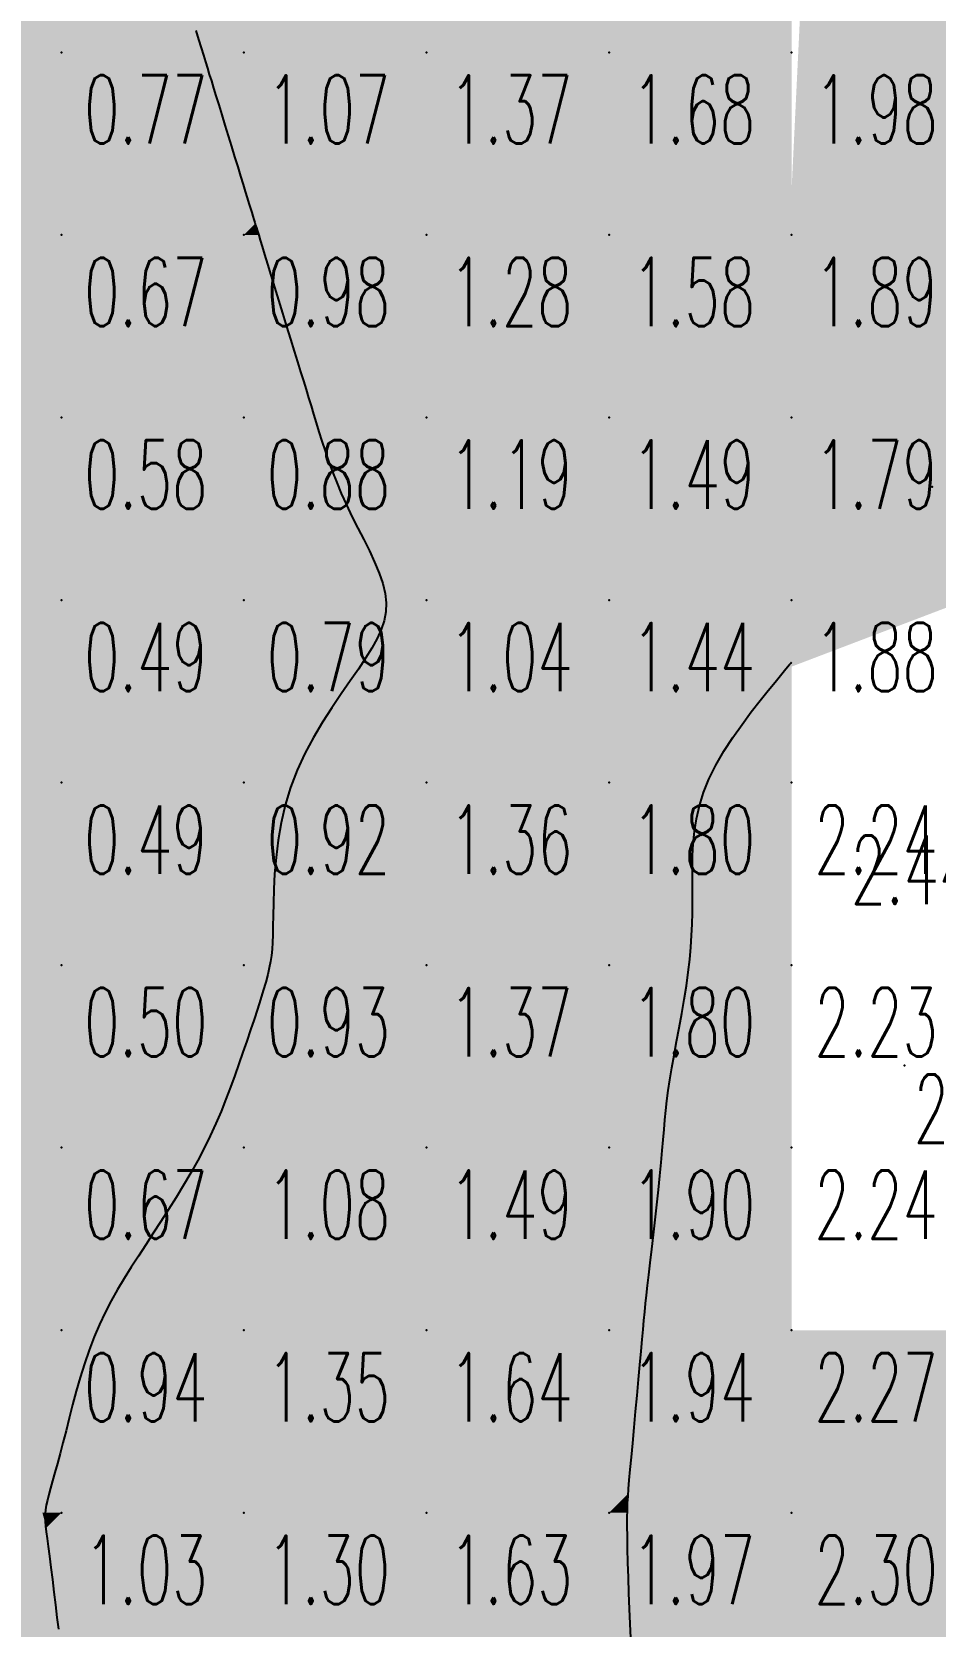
# Model space of a CAD drawing. Header units: millimetres. Extents: x 88261 to 90953, y 390274 to 392322.
# Drawn here: x 90508.6 to 90558.1, y 391171 to 391258.4 of the extents above; entities that cross this region are included whole.
import ezdxf
from ezdxf.enums import TextEntityAlignment as Align

# ---------------------------------------------------------------- set-up
doc = ezdxf.new("R2010")
doc.units = ezdxf.units.MM
doc.header["$LTSCALE"] = 25
doc.linetypes.add('DOT', pattern=[6.35, 0, -6.35])
for name, color, linetype in [('CN_03_00', 7, 'Continuous'), ('COTEAlt', 7, 'Continuous'), ('HSABLHUMIDE', 24, 'DOT'), ('TN_COLORIAGE', 7, 'Continuous'), ('TopoAlt', 7, 'Continuous'), ('TOPOJIS', 7, 'Continuous')]:
    doc.layers.add(name, color=color, linetype=linetype)
doc.styles.add('Romans 1.0', font='Romans.shx', dxfattribs={"width": 0.99, "height": 1})
doc.styles.add('Simplex 1.0', font='Simplex.shx', dxfattribs={"width": 0.99, "height": 2.5})
doc.styles.get("Standard").update_dxf_attribs({"font": 'times.ttf'})

# ---------------------------------------------------------------- blocks, each defined once
blk = doc.blocks.new('TCPOINT')
at = {"color": 0}
blk.add_point((0, 0), dxfattribs=at)
at = {"layer": 'TopoAlt', "style": 'Romans 1.0', "width": 0.99}
blk.add_attdef('ALT', text='', height=200, dxfattribs=at).set_placement((0.5, -0.5), align=Align.TOP_LEFT)
blk = doc.blocks.new('COTE')
at = {"color": 0}
blk.add_point((0, 0), dxfattribs=at)
at = {"layer": 'COTEAlt'}
blk.add_attdef('ALT', text='', height=3.75, dxfattribs=at).set_placement((1.25, -1.25), align=Align.TOP_LEFT)

msp = doc.modelspace()

# ---------------------------------------------------------------- hatches: boundary and pattern name
at = {"layer": 'HSABLHUMIDE', "ltscale": 2}
h = msp.add_hatch(dxfattribs=at)
h.set_pattern_fill('AR-SAND', color=41, scale=0.05, style=0)
h.set_pattern_definition([(37.5, (-0.35, -2.46), (-0.080001565, 2.447066187), [0, -1.9304, 0, -2.159, 0, -2.06375]), (7.5, (-0.35, -2.46), (2.247616416, 3.584125503), [0, -1.0414, 0, -1.7399, 0, -0.66675]), (327.5, (-1.912, -2.46), (3.954961851, 0.007185923), [0, -0.635, 0, -2.286, 0, -2.9845]), (317.5, (-1.912, -2.46), (3.817782262, 1.114646616), [0, -0.3175, 0, -1.4986, 0, -1.7145])])
h.paths.add_polyline_path([(90610.37, 391291.457), (90609.232, 391304.606), (90609.832, 391322.062), (90599.692, 391332.174), (90591.749, 391341.946), (90587.873, 391343.883), (90574.521, 391347.24), (90567.563, 391346.204), (90560.37, 391346.37), (90550.249, 391337.239), (90550.249, 391329.857), (90550.249, 391318.898), (90550.249, 391314.953), (90550.249, 391307.239), (90551.302, 391298.798), (90550.249, 391290.766), (90550.249, 391278.8), (90551.09, 391267.1), (90550.249, 391249.766), (90550.249, 391243.448), (90550.249, 391239.771), (90550.249, 391235.372), (90550.249, 391228.728), (90549.947, 391223.477), (90580.249, 391235.019), (90580.249, 391235.006), (90581.806, 391241.849), (90591.136, 391256.439), (90600.636, 391255.394), (90606.011, 391263.63), (90610.972, 391267.68), (90612.4, 391274.475)])

# ---------------------------------------------------------------- linework, layer by layer
at = {"layer": 'CN_03_00', "flags": 128}
for points, elevation in [([(90517.611, 391258.445), (90517.767, 391257.936), (90517.905, 391257.488), (90518.027, 391257.089), (90518.139, 391256.724), (90518.246, 391256.377), (90518.352, 391256.032), (90518.462, 391255.673), (90518.581, 391255.285), (90518.714, 391254.851), (90518.865, 391254.361), (90519.029, 391253.825), (90519.203, 391253.257), (90519.383, 391252.672), (90519.563, 391252.085), (90519.739, 391251.511), (90519.907, 391250.964), (90520.062, 391250.46), (90520.2, 391250.01), (90520.322, 391249.612), (90520.429, 391249.262), (90520.523, 391248.957), (90520.605, 391248.69), (90520.676, 391248.459), (90520.738, 391248.258), (90520.791, 391248.083), (90520.839, 391247.928), (90520.884, 391247.78), (90520.933, 391247.623), (90520.988, 391247.441), (90521.056, 391247.22), (90521.141, 391246.945), (90521.247, 391246.599), (90521.379, 391246.168), (90521.54, 391245.643), (90521.726, 391245.039), (90521.929, 391244.374), (90522.145, 391243.671), (90522.367, 391242.95), (90522.587, 391242.23), (90522.801, 391241.534), (90523.002, 391240.88), (90523.184, 391240.285), (90523.351, 391239.743), (90523.505, 391239.241), (90523.65, 391238.769), (90523.789, 391238.315), (90523.926, 391237.869), (90524.064, 391237.418), (90524.207, 391236.951), (90524.359, 391236.46), (90524.521, 391235.944), (90524.696, 391235.405), (90524.888, 391234.845), (90525.097, 391234.268), (90525.328, 391233.674), (90525.581, 391233.066), (90525.861, 391232.446), (90526.167, 391231.817), (90526.487, 391231.184), (90526.809, 391230.551), (90527.12, 391229.926), (90527.406, 391229.312), (90527.654, 391228.715), (90527.85, 391228.141), (90527.982, 391227.595), (90528.038, 391227.08), (90528.019, 391226.586), (90527.929, 391226.104), (90527.77, 391225.62), (90527.546, 391225.125), (90527.26, 391224.607), (90526.915, 391224.054), (90526.515, 391223.456), (90526.064, 391222.803), (90525.577, 391222.097), (90525.07, 391221.342), (90524.56, 391220.542), (90524.061, 391219.701), (90523.591, 391218.824), (90523.166, 391217.912), (90522.802, 391216.972), (90522.511, 391216.009), (90522.288, 391215.038), (90522.123, 391214.075), (90522.007, 391213.136), (90521.93, 391212.238), (90521.884, 391211.397), (90521.859, 391210.631), (90521.846, 391209.955), (90521.836, 391209.38), (90521.824, 391208.893), (90521.809, 391208.475), (90521.785, 391208.105), (90521.751, 391207.764), (90521.703, 391207.433), (90521.637, 391207.093), (90521.55, 391206.724), (90521.44, 391206.311), (90521.308, 391205.854), (90521.157, 391205.358), (90520.989, 391204.828), (90520.806, 391204.269), (90520.611, 391203.685), (90520.406, 391203.081), (90520.193, 391202.462), (90519.975, 391201.832), (90519.749, 391201.193), (90519.512, 391200.545), (90519.261, 391199.89), (90518.995, 391199.228), (90518.71, 391198.561), (90518.404, 391197.889), (90518.074, 391197.214), (90517.719, 391196.537), (90517.341, 391195.86), (90516.946, 391195.184), (90516.538, 391194.513), (90516.122, 391193.849), (90515.702, 391193.193), (90515.283, 391192.547), (90514.869, 391191.915), (90514.464, 391191.297), (90514.071, 391190.687), (90513.691, 391190.08), (90513.326, 391189.47), (90512.976, 391188.85), (90512.644, 391188.214), (90512.33, 391187.555), (90512.038, 391186.868), (90511.766, 391186.149), (90511.515, 391185.406), (90511.282, 391184.651), (90511.066, 391183.894), (90510.865, 391183.147), (90510.677, 391182.421), (90510.501, 391181.728), (90510.335, 391181.077), (90510.177, 391180.479), (90510.028, 391179.933), (90509.891, 391179.438), (90509.766, 391178.991), (90509.655, 391178.59), (90509.559, 391178.234), (90509.48, 391177.92), (90509.419, 391177.646), (90509.377, 391177.407), (90509.354, 391177.19), (90509.348, 391176.977), (90509.358, 391176.752), (90509.382, 391176.497), (90509.42, 391176.196), (90509.469, 391175.832), (90509.529, 391175.388), (90509.599, 391174.854), (90509.675, 391174.245), (90509.756, 391173.584), (90509.84, 391172.892), (90509.925, 391172.192), (90510.008, 391171.505), (90510.086, 391170.855)], 1), ([(90541.435, 391170.388), (90541.398, 391171.156), (90541.364, 391171.983), (90541.334, 391172.838), (90541.307, 391173.692), (90541.284, 391174.515), (90541.266, 391175.277), (90541.253, 391175.947), (90541.246, 391176.506), (90541.245, 391176.975), (90541.251, 391177.384), (90541.264, 391177.763), (90541.286, 391178.144), (90541.317, 391178.556), (90541.358, 391179.031), (90541.409, 391179.6), (90541.471, 391180.282), (90541.542, 391181.058), (90541.619, 391181.901), (90541.699, 391182.78), (90541.779, 391183.668), (90541.858, 391184.534), (90541.932, 391185.35), (90541.999, 391186.086), (90542.057, 391186.724), (90542.108, 391187.279), (90542.155, 391187.775), (90542.2, 391188.239), (90542.246, 391188.695), (90542.297, 391189.168), (90542.354, 391189.684), (90542.42, 391190.267), (90542.497, 391190.934), (90542.584, 391191.674), (90542.676, 391192.463), (90542.77, 391193.282), (90542.864, 391194.108), (90542.954, 391194.922), (90543.036, 391195.702), (90543.107, 391196.427), (90543.166, 391197.081), (90543.216, 391197.677), (90543.26, 391198.23), (90543.305, 391198.759), (90543.353, 391199.279), (90543.411, 391199.808), (90543.482, 391200.363), (90543.571, 391200.961), (90543.68, 391201.614), (90543.807, 391202.314), (90543.944, 391203.051), (90544.086, 391203.811), (90544.227, 391204.583), (90544.362, 391205.354), (90544.484, 391206.113), (90544.588, 391206.846), (90544.668, 391207.546), (90544.728, 391208.216), (90544.77, 391208.861), (90544.796, 391209.489), (90544.811, 391210.105), (90544.817, 391210.715), (90544.818, 391211.327), (90544.816, 391211.946), (90544.816, 391212.578), (90544.827, 391213.224), (90544.86, 391213.886), (90544.925, 391214.562), (90545.033, 391215.255), (90545.194, 391215.964), (90545.419, 391216.69), (90545.719, 391217.433), (90546.097, 391218.193), (90546.54, 391218.955), (90547.025, 391219.705), (90547.531, 391220.428), (90548.037, 391221.108), (90548.522, 391221.731), (90548.964, 391222.281), (90549.343, 391222.743), (90549.642, 391223.106), (90549.867, 391223.379), (90550.028, 391223.574), (90550.136, 391223.706), (90550.201, 391223.785), (90550.235, 391223.826), (90550.247, 391223.841), (90550.249, 391223.843)], 2)]:
    msp.add_lwpolyline(points, dxfattribs=dict(at, elevation=elevation))
at = {"layer": 'TN_COLORIAGE', "color": 81}
for points in [[(90500.249, 391267.239, 0.858), (90500.249, 391257.239, 0.858), (90510.249, 391267.239, 0.858)], [(90500.249, 391257.239, 0.858), (90510.249, 391257.239, 0.858), (90510.249, 391267.239, 0.858)], [(90510.249, 391257.239, 1), (90516.166, 391263.156, 1), (90510.249, 391267.239, 1), (90514.912, 391267.239, 1)], [(90516.166, 391263.156, 0.765), (90517.981, 391257.239, 0.765), (90510.249, 391257.239, 0.765)], [(90500.249, 391257.239, 0.765), (90500.249, 391247.239, 0.765), (90510.249, 391257.239, 0.765)], [(90500.249, 391247.239, 0.765), (90510.249, 391247.239, 0.765), (90510.249, 391257.239, 0.765)], [(90510.249, 391247.239, 1), (90518.514, 391255.504, 1), (90510.249, 391257.239, 1), (90517.981, 391257.239, 1)], [(90510.249, 391247.239, 1), (90518.514, 391255.504, 1), (90520.249, 391247.239, 1), (90520.249, 391249.851, 1)], [(90520.862, 391247.853, 0.976), (90520.249, 391249.851, 0.976), (90520.249, 391247.239, 0.976)], [(90520.862, 391247.853, 0.976), (90521.05, 391247.239, 0.976), (90520.249, 391247.239, 0.976)], [(90500.249, 391247.239, 0.672), (90500.249, 391237.239, 0.672), (90510.249, 391247.239, 0.672)], [(90500.249, 391237.239, 0.672), (90510.249, 391237.239, 0.672), (90510.249, 391247.239, 0.672)], [(90510.249, 391247.239, 0.976), (90510.249, 391237.239, 0.976), (90520.249, 391247.239, 0.976)], [(90510.249, 391237.239, 0.976), (90520.249, 391237.239, 0.976), (90520.249, 391247.239, 0.976)], [(90520.249, 391237.239, 1), (90523.21, 391240.201, 1), (90520.249, 391247.239, 1), (90521.05, 391247.239, 1)], [(90523.21, 391240.201, 0.883), (90524.119, 391237.239, 0.883), (90520.249, 391237.239, 0.883)], [(90500.249, 391237.239, 0.579), (90500.249, 391227.239, 0.579), (90510.249, 391237.239, 0.579)], [(90500.249, 391227.239, 0.579), (90510.249, 391227.239, 0.579), (90510.249, 391237.239, 0.579)], [(90510.249, 391237.239, 0.883), (90510.249, 391227.239, 0.883), (90520.249, 391237.239, 0.883)], [(90510.249, 391227.239, 0.883), (90520.249, 391227.239, 0.883), (90520.249, 391237.239, 0.883)], [(90520.249, 391227.239, 1), (90525.558, 391232.549, 1), (90520.249, 391237.239, 1), (90524.119, 391237.239, 1)], [(90525.558, 391232.549, 0.789), (90528.814, 391227.239, 0.789), (90520.249, 391227.239, 0.789)], [(90500.249, 391227.239, 0.486), (90500.249, 391217.239, 0.486), (90510.249, 391227.239, 0.486)], [(90500.249, 391217.239, 0.486), (90510.249, 391217.239, 0.486), (90510.249, 391227.239, 0.486)], [(90510.249, 391227.239, 0.789), (90510.249, 391217.239, 0.789), (90520.249, 391227.239, 0.789)], [(90510.249, 391217.239, 0.789), (90520.249, 391217.239, 0.789), (90520.249, 391227.239, 0.789)], [(90520.249, 391227.239, 1), (90528.814, 391227.239, 1), (90520.249, 391217.239, 1), (90527.074, 391224.064, 1)], [(90521.98, 391217.239, 0.924), (90527.074, 391224.064, 0.924), (90520.249, 391217.239, 0.924)], [(90500.249, 391217.239, 0.486), (90500.249, 391207.239, 0.486), (90510.249, 391217.239, 0.486)], [(90500.249, 391207.239, 0.486), (90510.249, 391207.239, 0.486), (90510.249, 391217.239, 0.486)], [(90510.249, 391217.239, 0.924), (90510.249, 391207.239, 0.924), (90520.249, 391217.239, 0.924)], [(90510.249, 391207.239, 0.924), (90520.249, 391207.239, 0.924), (90520.249, 391217.239, 0.924)], [(90520.249, 391217.239, 1), (90521.98, 391217.239, 1), (90520.249, 391207.239, 1), (90521.822, 391208.813, 1)], [(90521.807, 391207.239, 0.932), (90521.822, 391208.813, 0.932), (90520.249, 391207.239, 0.932)], [(90500.249, 391207.239, 0.498), (90500.249, 391197.239, 0.498), (90510.249, 391207.239, 0.498)], [(90500.249, 391197.239, 0.498), (90510.249, 391197.239, 0.498), (90510.249, 391207.239, 0.498)], [(90510.249, 391207.239, 0.932), (90510.249, 391197.239, 0.932), (90520.249, 391207.239, 0.932)], [(90510.249, 391197.239, 1), (90518.359, 391197.239, 1), (90520.249, 391207.239, 1), (90520.249, 391202.574, 1)], [(90521.807, 391207.239, 0.932), (90520.249, 391202.574, 0.932), (90520.249, 391207.239, 0.932)], [(90500.249, 391197.239, 0.668), (90500.249, 391187.239, 0.668), (90510.249, 391197.239, 0.668)], [(90500.249, 391187.239, 0.668), (90510.249, 391187.239, 0.668), (90510.249, 391197.239, 0.668)], [(90510.249, 391197.239, 1), (90518.359, 391197.239, 1), (90510.249, 391187.239, 1), (90514.762, 391191.753, 1)], [(90511.804, 391187.239, 0.936), (90514.762, 391191.753, 0.936), (90510.249, 391187.239, 0.936)], [(90500.249, 391187.239, 0.936), (90500.249, 391177.239, 0.936), (90510.249, 391187.239, 0.936)], [(90500.249, 391177.239, 1), (90509.209, 391177.239, 1), (90510.249, 391187.239, 1), (90510.249, 391180.496, 1)], [(90511.804, 391187.239, 0.936), (90510.249, 391180.496, 0.936), (90510.249, 391187.239, 0.936)], [(90500.249, 391167.239, 1), (90509.43, 391176.42, 1), (90500.249, 391177.239, 1), (90509.209, 391177.239, 1)], [(90500.249, 391167.239, 1), (90509.43, 391176.42, 1), (90510.249, 391167.239, 1), (90510.249, 391169.408, 1)]]:
    msp.add_solid(points, dxfattribs=at)
at = {"layer": 'TN_COLORIAGE', "color": 71}
for points in [[(90517.981, 391257.239, 1.162), (90516.166, 391263.156, 1.162), (90520.249, 391257.239, 1.162), (90520.249, 391267.239, 1.162)], [(90520.249, 391267.239, 1.465), (90520.249, 391257.239, 1.465), (90530.249, 391267.239, 1.465)], [(90520.249, 391257.239, 1.465), (90530.249, 391257.239, 1.465), (90530.249, 391267.239, 1.465)], [(90530.249, 391257.239, 1.769), (90540.249, 391257.239, 1.769), (90540.249, 391267.239, 1.769)], [(90530.249, 391267.239, 1.769), (90530.249, 391257.239, 1.769), (90540.249, 391267.239, 1.769)], [(90540.249, 391257.239, 2), (90548.428, 391265.418, 2), (90540.249, 391267.239, 2), (90547.869, 391267.239, 2)], [(90540.249, 391257.239, 2), (90548.428, 391265.418, 2), (90550.249, 391257.239, 2), (90550.249, 391259.484, 2)], [(90517.981, 391257.239, 1.069), (90518.514, 391255.504, 1.069), (90520.249, 391257.239, 1.069)], [(90520.249, 391249.851, 1.069), (90518.514, 391255.504, 1.069), (90520.249, 391257.239, 1.069)], [(90520.249, 391249.851, 1.372), (90520.862, 391247.853, 1.372), (90520.249, 391257.239, 1.372), (90530.249, 391257.239, 1.372)], [(90521.05, 391247.239, 1.372), (90520.862, 391247.853, 1.372), (90530.249, 391247.239, 1.372), (90530.249, 391257.239, 1.372)], [(90530.249, 391247.239, 1.676), (90540.249, 391247.239, 1.676), (90540.249, 391257.239, 1.676)], [(90530.249, 391257.239, 1.676), (90530.249, 391247.239, 1.676), (90540.249, 391257.239, 1.676)], [(90550.249, 391247.239, 1.583), (90550.249, 391257.239, 1.583), (90540.249, 391247.239, 1.583)], [(90540.249, 391257.239, 1.979), (90540.249, 391247.239, 1.979), (90550.249, 391257.239, 1.979)], [(90521.05, 391247.239, 1.279), (90523.21, 391240.201, 1.279), (90530.249, 391247.239, 1.279)], [(90524.119, 391237.239, 1.279), (90523.21, 391240.201, 1.279), (90530.249, 391237.239, 1.279), (90530.249, 391247.239, 1.279)], [(90530.249, 391237.239, 1.583), (90540.249, 391237.239, 1.583), (90540.249, 391247.239, 1.583)], [(90530.249, 391247.239, 1.583), (90530.249, 391237.239, 1.583), (90540.249, 391247.239, 1.583)], [(90550.249, 391237.239, 1.489), (90550.249, 391247.239, 1.489), (90540.249, 391237.239, 1.489)], [(90540.249, 391247.239, 1.886), (90540.249, 391237.239, 1.886), (90550.249, 391247.239, 1.886)], [(90524.119, 391237.239, 1.186), (90525.558, 391232.549, 1.186), (90530.249, 391237.239, 1.186)], [(90528.814, 391227.239, 1.186), (90525.558, 391232.549, 1.186), (90530.249, 391227.239, 1.186), (90530.249, 391237.239, 1.186)], [(90530.249, 391227.239, 1.489), (90540.249, 391227.239, 1.489), (90540.249, 391237.239, 1.489)], [(90530.249, 391237.239, 1.489), (90530.249, 391227.239, 1.489), (90540.249, 391237.239, 1.489)], [(90550.249, 391227.239, 1.44), (90550.249, 391237.239, 1.44), (90540.249, 391227.239, 1.44)], [(90540.249, 391237.239, 1.793), (90540.249, 391227.239, 1.793), (90550.249, 391237.239, 1.793)], [(90527.074, 391224.064, 1.362), (90521.98, 391217.239, 1.362), (90530.249, 391227.239, 1.362), (90530.249, 391217.239, 1.362)], [(90527.074, 391224.064, 1.035), (90528.814, 391227.239, 1.035), (90530.249, 391227.239, 1.035)], [(90530.249, 391217.239, 1.44), (90540.249, 391217.239, 1.44), (90540.249, 391227.239, 1.44)], [(90530.249, 391227.239, 1.44), (90530.249, 391217.239, 1.44), (90540.249, 391227.239, 1.44)], [(90540.249, 391217.239, 2), (90544.813, 391217.239, 2), (90550.249, 391227.239, 2), (90550.249, 391223.843, 2)], [(90540.249, 391227.239, 1.878), (90540.249, 391217.239, 1.878), (90550.249, 391227.239, 1.878)], [(90521.822, 391208.813, 1.366), (90521.807, 391207.239, 1.366), (90530.249, 391217.239, 1.366), (90530.249, 391207.239, 1.366)], [(90521.822, 391208.813, 1.362), (90521.98, 391217.239, 1.362), (90530.249, 391217.239, 1.362)], [(90530.249, 391207.239, 1.8), (90540.249, 391207.239, 1.8), (90540.249, 391217.239, 1.8)], [(90530.249, 391217.239, 1.8), (90530.249, 391207.239, 1.8), (90540.249, 391217.239, 1.8)], [(90540.249, 391217.239, 2), (90544.813, 391217.239, 2), (90540.249, 391207.239, 2), (90544.809, 391211.8, 2)], [(90544.809, 391211.8, 1.8), (90544.846, 391207.239, 1.8), (90540.249, 391207.239, 1.8)], [(90520.249, 391202.574, 1.366), (90521.807, 391207.239, 1.366), (90520.249, 391197.239, 1.366), (90530.249, 391207.239, 1.366)], [(90520.249, 391197.239, 1.366), (90530.249, 391197.239, 1.366), (90530.249, 391207.239, 1.366)], [(90530.249, 391207.239, 1.8), (90530.249, 391197.239, 1.8), (90540.249, 391207.239, 1.8)], [(90530.249, 391197.239, 1.8), (90540.249, 391197.239, 1.8), (90540.249, 391207.239, 1.8)], [(90540.249, 391207.239, 2), (90544.846, 391207.239, 2), (90540.249, 391197.239, 2), (90543.331, 391200.321, 2)], [(90520.249, 391202.574, 1.077), (90518.359, 391197.239, 1.077), (90520.249, 391197.239, 1.077)], [(90543.256, 391197.239, 1.896), (90543.331, 391200.321, 1.896), (90540.249, 391197.239, 1.896)], [(90514.762, 391191.753, 1.345), (90511.804, 391187.239, 1.345), (90520.249, 391197.239, 1.345), (90520.249, 391187.239, 1.345)], [(90514.762, 391191.753, 1.077), (90518.359, 391197.239, 1.077), (90520.249, 391197.239, 1.077)], [(90520.249, 391197.239, 1.486), (90520.249, 391187.239, 1.486), (90530.249, 391197.239, 1.486)], [(90520.249, 391187.239, 1.486), (90530.249, 391187.239, 1.486), (90530.249, 391197.239, 1.486)], [(90530.249, 391187.239, 1.896), (90540.249, 391187.239, 1.896), (90540.249, 391197.239, 1.896)], [(90530.249, 391197.239, 1.896), (90530.249, 391187.239, 1.896), (90540.249, 391197.239, 1.896)], [(90540.249, 391197.239, 2), (90543.256, 391197.239, 2), (90540.249, 391187.239, 2), (90542.29, 391189.28, 2)], [(90542.104, 391187.239, 1.938), (90542.29, 391189.28, 1.938), (90540.249, 391187.239, 1.938)], [(90510.249, 391177.239, 1.345), (90520.249, 391177.239, 1.345), (90520.249, 391187.239, 1.345)], [(90510.249, 391180.496, 1.345), (90511.804, 391187.239, 1.345), (90510.249, 391177.239, 1.345), (90520.249, 391187.239, 1.345)], [(90520.249, 391177.239, 1.636), (90530.249, 391177.239, 1.636), (90530.249, 391187.239, 1.636)], [(90520.249, 391187.239, 1.636), (90520.249, 391177.239, 1.636), (90530.249, 391187.239, 1.636)], [(90530.249, 391187.239, 1.938), (90530.249, 391177.239, 1.938), (90540.249, 391187.239, 1.938)], [(90530.249, 391177.239, 1.938), (90540.249, 391177.239, 1.938), (90540.249, 391187.239, 1.938)], [(90540.249, 391187.239, 2), (90542.104, 391187.239, 2), (90540.249, 391177.239, 2), (90541.289, 391178.28, 2)], [(90510.249, 391180.496, 1.031), (90509.209, 391177.239, 1.031), (90510.249, 391177.239, 1.031)], [(90541.194, 391177.239, 1.968), (90541.289, 391178.28, 1.968), (90540.249, 391177.239, 1.968)], [(90509.209, 391177.239, 1.031), (90509.43, 391176.42, 1.031), (90510.249, 391177.239, 1.031)], [(90510.249, 391169.408, 1.031), (90509.43, 391176.42, 1.031), (90510.249, 391177.239, 1.031)], [(90510.249, 391169.408, 1.297), (90510.528, 391167.518, 1.297), (90510.249, 391177.239, 1.297), (90520.249, 391177.239, 1.297)], [(90510.528, 391167.518, 1.327), (90510.502, 391167.239, 1.327), (90520.249, 391177.239, 1.327), (90520.249, 391167.239, 1.327)], [(90520.249, 391177.239, 1.632), (90520.249, 391167.239, 1.632), (90530.249, 391177.239, 1.632)], [(90520.249, 391167.239, 1.632), (90530.249, 391167.239, 1.632), (90530.249, 391177.239, 1.632)], [(90530.249, 391167.239, 1.968), (90540.249, 391167.239, 1.968), (90540.249, 391177.239, 1.968)], [(90530.249, 391177.239, 1.968), (90530.249, 391167.239, 1.968), (90540.249, 391177.239, 1.968)], [(90540.249, 391167.239, 2), (90541.453, 391168.444, 2), (90540.249, 391177.239, 2), (90541.194, 391177.239, 2)]]:
    msp.add_solid(points, dxfattribs=at)
at = {"layer": 'TN_COLORIAGE', "color": 61}
for points in [[(90550.249, 391223.843, 2.238), (90544.813, 391217.239, 2.238), (90550.249, 391217.239, 2.238)], [(90544.846, 391207.239, 2.238), (90544.809, 391211.8, 2.238), (90550.249, 391207.239, 2.238), (90550.249, 391217.239, 2.238)], [(90544.809, 391211.8, 2.238), (90544.813, 391217.239, 2.238), (90550.249, 391217.239, 2.238)], [(90543.331, 391200.321, 2.243), (90543.256, 391197.239, 2.243), (90550.249, 391207.239, 2.243), (90550.249, 391197.239, 2.243)], [(90543.331, 391200.321, 2.234), (90544.846, 391207.239, 2.234), (90550.249, 391207.239, 2.234)], [(90542.29, 391189.28, 2.273), (90542.104, 391187.239, 2.273), (90550.249, 391197.239, 2.273), (90550.249, 391187.239, 2.273)], [(90542.29, 391189.28, 2.243), (90543.256, 391197.239, 2.243), (90550.249, 391197.239, 2.243)], [(90541.289, 391178.28, 2.304), (90541.194, 391177.239, 2.304), (90550.249, 391187.239, 2.304), (90550.249, 391177.239, 2.304)], [(90541.289, 391178.28, 2.273), (90542.104, 391187.239, 2.273), (90550.249, 391187.239, 2.273)], [(90560.249, 391177.239, 2.304), (90560.249, 391187.239, 2.304), (90550.249, 391177.239, 2.304)], [(90560.249, 391187.239, 2.304), (90550.249, 391187.239, 2.304), (90550.249, 391177.239, 2.304)], [(90541.194, 391177.239, 2.304), (90541.453, 391168.444, 2.304), (90550.249, 391177.239, 2.304)], [(90541.839, 391167.239, 2.304), (90541.453, 391168.444, 2.304), (90550.249, 391167.239, 2.304), (90550.249, 391177.239, 2.304)], [(90560.249, 391167.239, 2.22), (90560.249, 391177.239, 2.22), (90550.249, 391167.239, 2.22)], [(90550.249, 391177.239, 2.64), (90550.249, 391167.239, 2.64), (90560.249, 391177.239, 2.64)]]:
    msp.add_solid(points, dxfattribs=at)

# ---------------------------------------------------------------- block references
at = {"layer": 'COTEAlt'}
ref = msp.add_blockref('COTE', (90510.249, 391257.239), dxfattribs=at)
ref.add_attrib('ALT', '0.77', dxfattribs={"height": 3.75, "style": 'Simplex 1.0', "width": 0.6}).set_placement((90511.499, 391255.989), align=Align.TOP_LEFT)
ref = msp.add_blockref('COTE', (90520.249, 391257.239), dxfattribs=at)
ref.add_attrib('ALT', '1.07', dxfattribs={"height": 3.75, "style": 'Simplex 1.0', "width": 0.6}).set_placement((90521.499, 391255.989), align=Align.TOP_LEFT)
ref = msp.add_blockref('COTE', (90530.249, 391257.239), dxfattribs=at)
ref.add_attrib('ALT', '1.37', dxfattribs={"height": 3.75, "style": 'Simplex 1.0', "width": 0.6}).set_placement((90531.499, 391255.989), align=Align.TOP_LEFT)
ref = msp.add_blockref('COTE', (90540.249, 391257.239), dxfattribs=at)
ref.add_attrib('ALT', '1.68', dxfattribs={"height": 3.75, "style": 'Simplex 1.0', "width": 0.6}).set_placement((90541.499, 391255.989), align=Align.TOP_LEFT)
ref = msp.add_blockref('COTE', (90550.249, 391257.239), dxfattribs=at)
ref.add_attrib('ALT', '1.98', dxfattribs={"height": 3.75, "style": 'Simplex 1.0', "width": 0.6}).set_placement((90551.499, 391255.989), align=Align.TOP_LEFT)
ref = msp.add_blockref('COTE', (90510.249, 391247.239), dxfattribs=at)
ref.add_attrib('ALT', '0.67', dxfattribs={"height": 3.75, "style": 'Simplex 1.0', "width": 0.6}).set_placement((90511.499, 391245.989), align=Align.TOP_LEFT)
ref = msp.add_blockref('COTE', (90520.249, 391247.239), dxfattribs=at)
ref.add_attrib('ALT', '0.98', dxfattribs={"height": 3.75, "style": 'Simplex 1.0', "width": 0.6}).set_placement((90521.499, 391245.989), align=Align.TOP_LEFT)
ref = msp.add_blockref('COTE', (90530.249, 391247.239), dxfattribs=at)
ref.add_attrib('ALT', '1.28', dxfattribs={"height": 3.75, "style": 'Simplex 1.0', "width": 0.6}).set_placement((90531.499, 391245.989), align=Align.TOP_LEFT)
ref = msp.add_blockref('COTE', (90540.249, 391247.239), dxfattribs=at)
ref.add_attrib('ALT', '1.58', dxfattribs={"height": 3.75, "style": 'Simplex 1.0', "width": 0.6}).set_placement((90541.499, 391245.989), align=Align.TOP_LEFT)
ref = msp.add_blockref('COTE', (90550.249, 391247.239), dxfattribs=at)
ref.add_attrib('ALT', '1.89', dxfattribs={"height": 3.75, "style": 'Simplex 1.0', "width": 0.6}).set_placement((90551.499, 391245.989), align=Align.TOP_LEFT)
ref = msp.add_blockref('COTE', (90510.249, 391237.239), dxfattribs=at)
ref.add_attrib('ALT', '0.58', dxfattribs={"height": 3.75, "style": 'Simplex 1.0', "width": 0.6}).set_placement((90511.499, 391235.989), align=Align.TOP_LEFT)
ref = msp.add_blockref('COTE', (90520.249, 391237.239), dxfattribs=at)
ref.add_attrib('ALT', '0.88', dxfattribs={"height": 3.75, "style": 'Simplex 1.0', "width": 0.6}).set_placement((90521.499, 391235.989), align=Align.TOP_LEFT)
ref = msp.add_blockref('COTE', (90530.249, 391237.239), dxfattribs=at)
ref.add_attrib('ALT', '1.19', dxfattribs={"height": 3.75, "style": 'Simplex 1.0', "width": 0.6}).set_placement((90531.499, 391235.989), align=Align.TOP_LEFT)
ref = msp.add_blockref('COTE', (90540.249, 391237.239), dxfattribs=at)
ref.add_attrib('ALT', '1.49', dxfattribs={"height": 3.75, "style": 'Simplex 1.0', "width": 0.6}).set_placement((90541.499, 391235.989), align=Align.TOP_LEFT)
ref = msp.add_blockref('COTE', (90550.249, 391237.239), dxfattribs=at)
ref.add_attrib('ALT', '1.79', dxfattribs={"height": 3.75, "style": 'Simplex 1.0', "width": 0.6}).set_placement((90551.499, 391235.989), align=Align.TOP_LEFT)
ref = msp.add_blockref('COTE', (90510.249, 391227.239), dxfattribs=at)
ref.add_attrib('ALT', '0.49', dxfattribs={"height": 3.75, "style": 'Simplex 1.0', "width": 0.6}).set_placement((90511.499, 391225.989), align=Align.TOP_LEFT)
ref = msp.add_blockref('COTE', (90520.249, 391227.239), dxfattribs=at)
ref.add_attrib('ALT', '0.79', dxfattribs={"height": 3.75, "style": 'Simplex 1.0', "width": 0.6}).set_placement((90521.499, 391225.989), align=Align.TOP_LEFT)
ref = msp.add_blockref('COTE', (90530.249, 391227.239), dxfattribs=at)
ref.add_attrib('ALT', '1.04', dxfattribs={"height": 3.75, "style": 'Simplex 1.0', "width": 0.6}).set_placement((90531.499, 391225.989), align=Align.TOP_LEFT)
ref = msp.add_blockref('COTE', (90540.249, 391227.239), dxfattribs=at)
ref.add_attrib('ALT', '1.44', dxfattribs={"height": 3.75, "style": 'Simplex 1.0', "width": 0.6}).set_placement((90541.499, 391225.989), align=Align.TOP_LEFT)
ref = msp.add_blockref('COTE', (90550.249, 391227.239), dxfattribs=at)
ref.add_attrib('ALT', '1.88', dxfattribs={"height": 3.75, "style": 'Simplex 1.0', "width": 0.6}).set_placement((90551.499, 391225.989), align=Align.TOP_LEFT)
ref = msp.add_blockref('COTE', (90510.249, 391217.239), dxfattribs=at)
ref.add_attrib('ALT', '0.49', dxfattribs={"height": 3.75, "style": 'Simplex 1.0', "width": 0.6}).set_placement((90511.499, 391215.989), align=Align.TOP_LEFT)
ref = msp.add_blockref('COTE', (90520.249, 391217.239), dxfattribs=at)
ref.add_attrib('ALT', '0.92', dxfattribs={"height": 3.75, "style": 'Simplex 1.0', "width": 0.6}).set_placement((90521.499, 391215.989), align=Align.TOP_LEFT)
ref = msp.add_blockref('COTE', (90530.249, 391217.239), dxfattribs=at)
ref.add_attrib('ALT', '1.36', dxfattribs={"height": 3.75, "style": 'Simplex 1.0', "width": 0.6}).set_placement((90531.499, 391215.989), align=Align.TOP_LEFT)
ref = msp.add_blockref('COTE', (90540.249, 391217.239), dxfattribs=at)
ref.add_attrib('ALT', '1.80', dxfattribs={"height": 3.75, "style": 'Simplex 1.0', "width": 0.6}).set_placement((90541.499, 391215.989), align=Align.TOP_LEFT)
ref = msp.add_blockref('COTE', (90550.249, 391217.239), dxfattribs=at)
ref.add_attrib('ALT', '2.24', dxfattribs={"height": 3.75, "style": 'Simplex 1.0', "width": 0.6}).set_placement((90551.499, 391215.989), align=Align.TOP_LEFT)
ref = msp.add_blockref('COTE', (90510.249, 391207.239), dxfattribs=at)
ref.add_attrib('ALT', '0.50', dxfattribs={"height": 3.75, "style": 'Simplex 1.0', "width": 0.6}).set_placement((90511.499, 391205.989), align=Align.TOP_LEFT)
ref = msp.add_blockref('COTE', (90520.249, 391207.239), dxfattribs=at)
ref.add_attrib('ALT', '0.93', dxfattribs={"height": 3.75, "style": 'Simplex 1.0', "width": 0.6}).set_placement((90521.499, 391205.989), align=Align.TOP_LEFT)
ref = msp.add_blockref('COTE', (90530.249, 391207.239), dxfattribs=at)
ref.add_attrib('ALT', '1.37', dxfattribs={"height": 3.75, "style": 'Simplex 1.0', "width": 0.6}).set_placement((90531.499, 391205.989), align=Align.TOP_LEFT)
ref = msp.add_blockref('COTE', (90540.249, 391207.239), dxfattribs=at)
ref.add_attrib('ALT', '1.80', dxfattribs={"height": 3.75, "style": 'Simplex 1.0', "width": 0.6}).set_placement((90541.499, 391205.989), align=Align.TOP_LEFT)
ref = msp.add_blockref('COTE', (90550.249, 391207.239), dxfattribs=at)
ref.add_attrib('ALT', '2.23', dxfattribs={"height": 3.75, "style": 'Simplex 1.0', "width": 0.6}).set_placement((90551.499, 391205.989), align=Align.TOP_LEFT)
ref = msp.add_blockref('COTE', (90510.249, 391197.239), dxfattribs=at)
ref.add_attrib('ALT', '0.67', dxfattribs={"height": 3.75, "style": 'Simplex 1.0', "width": 0.6}).set_placement((90511.499, 391195.989), align=Align.TOP_LEFT)
ref = msp.add_blockref('COTE', (90520.249, 391197.239), dxfattribs=at)
ref.add_attrib('ALT', '1.08', dxfattribs={"height": 3.75, "style": 'Simplex 1.0', "width": 0.6}).set_placement((90521.499, 391195.989), align=Align.TOP_LEFT)
ref = msp.add_blockref('COTE', (90530.249, 391197.239), dxfattribs=at)
ref.add_attrib('ALT', '1.49', dxfattribs={"height": 3.75, "style": 'Simplex 1.0', "width": 0.6}).set_placement((90531.499, 391195.989), align=Align.TOP_LEFT)
ref = msp.add_blockref('COTE', (90540.249, 391197.239), dxfattribs=at)
ref.add_attrib('ALT', '1.90', dxfattribs={"height": 3.75, "style": 'Simplex 1.0', "width": 0.6}).set_placement((90541.499, 391195.989), align=Align.TOP_LEFT)
ref = msp.add_blockref('COTE', (90550.249, 391197.239), dxfattribs=at)
ref.add_attrib('ALT', '2.24', dxfattribs={"height": 3.75, "style": 'Simplex 1.0', "width": 0.6}).set_placement((90551.499, 391195.989), align=Align.TOP_LEFT)
ref = msp.add_blockref('COTE', (90510.249, 391187.239), dxfattribs=at)
ref.add_attrib('ALT', '0.94', dxfattribs={"height": 3.75, "style": 'Simplex 1.0', "width": 0.6}).set_placement((90511.499, 391185.989), align=Align.TOP_LEFT)
ref = msp.add_blockref('COTE', (90520.249, 391187.239), dxfattribs=at)
ref.add_attrib('ALT', '1.35', dxfattribs={"height": 3.75, "style": 'Simplex 1.0', "width": 0.6}).set_placement((90521.499, 391185.989), align=Align.TOP_LEFT)
ref = msp.add_blockref('COTE', (90530.249, 391187.239), dxfattribs=at)
ref.add_attrib('ALT', '1.64', dxfattribs={"height": 3.75, "style": 'Simplex 1.0', "width": 0.6}).set_placement((90531.499, 391185.989), align=Align.TOP_LEFT)
ref = msp.add_blockref('COTE', (90540.249, 391187.239), dxfattribs=at)
ref.add_attrib('ALT', '1.94', dxfattribs={"height": 3.75, "style": 'Simplex 1.0', "width": 0.6}).set_placement((90541.499, 391185.989), align=Align.TOP_LEFT)
ref = msp.add_blockref('COTE', (90550.249, 391187.239), dxfattribs=at)
ref.add_attrib('ALT', '2.27', dxfattribs={"height": 3.75, "style": 'Simplex 1.0', "width": 0.6}).set_placement((90551.499, 391185.989), align=Align.TOP_LEFT)
ref = msp.add_blockref('COTE', (90510.249, 391177.239), dxfattribs=at)
ref.add_attrib('ALT', '1.03', dxfattribs={"height": 3.75, "style": 'Simplex 1.0', "width": 0.6}).set_placement((90511.499, 391175.989), align=Align.TOP_LEFT)
ref = msp.add_blockref('COTE', (90520.249, 391177.239), dxfattribs=at)
ref.add_attrib('ALT', '1.30', dxfattribs={"height": 3.75, "style": 'Simplex 1.0', "width": 0.6}).set_placement((90521.499, 391175.989), align=Align.TOP_LEFT)
ref = msp.add_blockref('COTE', (90530.249, 391177.239), dxfattribs=at)
ref.add_attrib('ALT', '1.63', dxfattribs={"height": 3.75, "style": 'Simplex 1.0', "width": 0.6}).set_placement((90531.499, 391175.989), align=Align.TOP_LEFT)
ref = msp.add_blockref('COTE', (90540.249, 391177.239), dxfattribs=at)
ref.add_attrib('ALT', '1.97', dxfattribs={"height": 3.75, "style": 'Simplex 1.0', "width": 0.6}).set_placement((90541.499, 391175.989), align=Align.TOP_LEFT)
ref = msp.add_blockref('COTE', (90550.249, 391177.239), dxfattribs=at)
ref.add_attrib('ALT', '2.30', dxfattribs={"height": 3.75, "style": 'Simplex 1.0', "width": 0.6}).set_placement((90551.499, 391175.989), align=Align.TOP_LEFT)
at = {"layer": 'TOPOJIS'}
ref = msp.add_blockref('TCPOINT', (90557.944, 391233.442, 1.991), dxfattribs=at)
ref.add_attrib('ALT', '1.99', dxfattribs={"layer": 'TopoAlt', "height": 3.75, "style": 'Romans 1.0', "width": 0.6}).set_placement((90558.444, 391232.942, 1.991), align=Align.TOP_LEFT)
ref = msp.add_blockref('TCPOINT', (90552.992, 391214.831, 2.445), dxfattribs=at)
ref.add_attrib('ALT', '2.44', dxfattribs={"layer": 'TopoAlt', "height": 3.75, "style": 'Romans 1.0', "width": 0.6}).set_placement((90553.492, 391214.331, 2.445), align=Align.TOP_LEFT)
ref = msp.add_blockref('TCPOINT', (90556.439, 391201.748, 2.437), dxfattribs=at)
ref.add_attrib('ALT', '2.44', dxfattribs={"layer": 'TopoAlt', "height": 3.75, "style": 'Romans 1.0', "width": 0.6}).set_placement((90556.939, 391201.248, 2.437), align=Align.TOP_LEFT)

doc.saveas('drawing.dxf')
